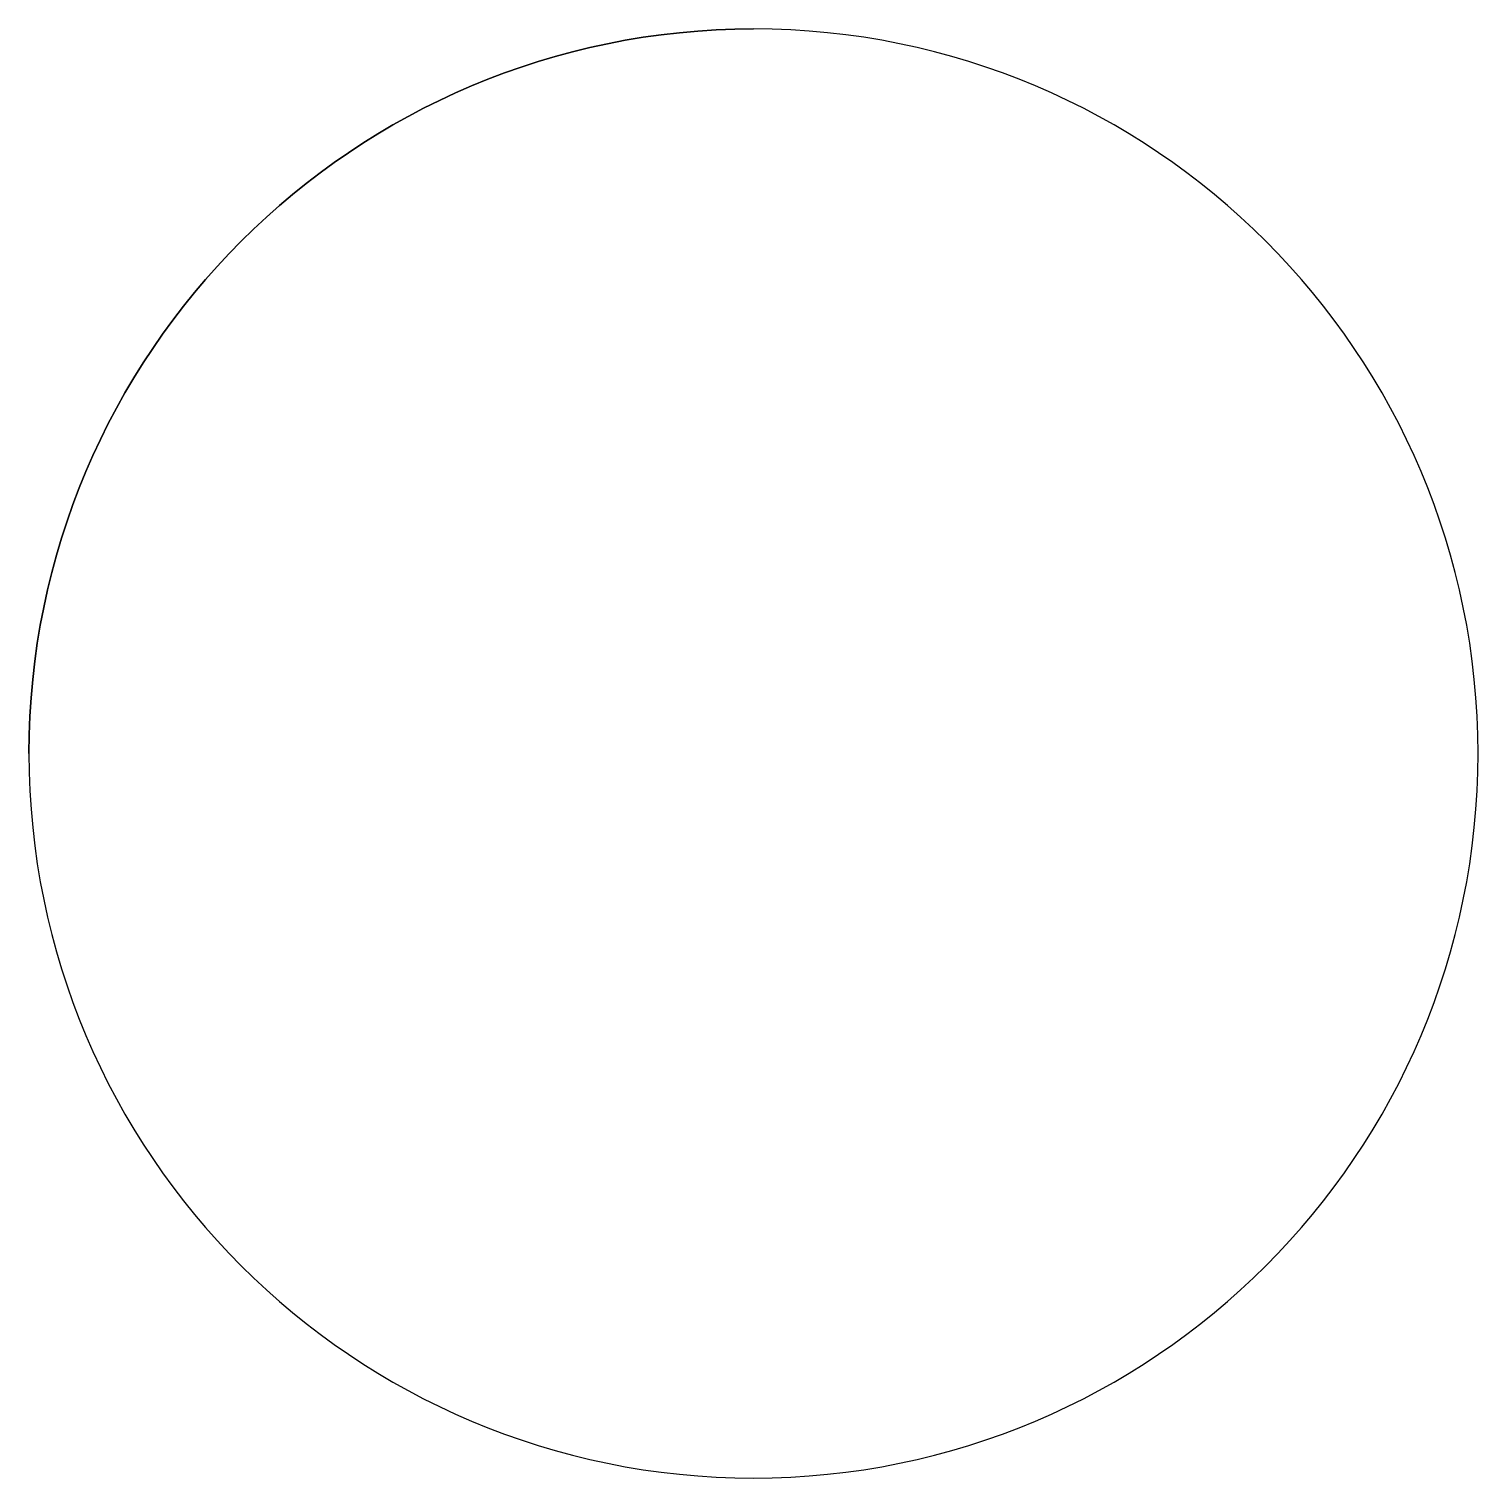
# Model space of a CAD drawing. Header units: metres. Extents: x -15 to -5, y 15 to 25.
import ezdxf

# ---------------------------------------------------------------- set-up
doc = ezdxf.new("R2010")
doc.units = ezdxf.units.M

msp = doc.modelspace()

# ---------------------------------------------------------------- linework, layer by layer
at = {"layer": 'OCS', "extrusion": (0, 0, -1)}
msp.add_circle((10, 20), 5, dxfattribs=at)
msp.add_arc((10, 20), 5, 0, 90, dxfattribs=at)

doc.saveas('drawing.dxf')
